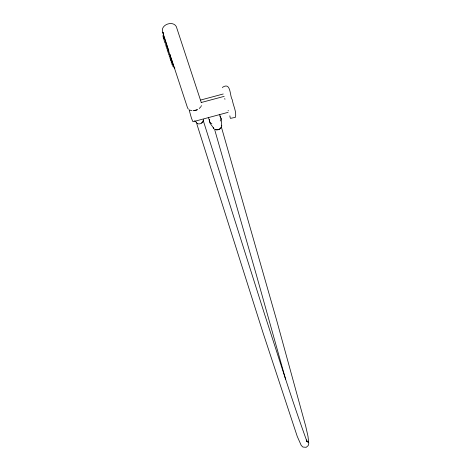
<?xml version="1.0" encoding="UTF-8"?>
<svg xmlns="http://www.w3.org/2000/svg" width="471" height="471" viewBox="0 0 471 471"><rect width="100%" height="100%" fill="white"/><g stroke="black" fill="none" stroke-linecap="round" stroke-linejoin="round"><path stroke-width="0.71" d="M203.419 119.669L203.448 119.269M163.013 32.634L163.237 32.246M174.894 68.024L174.282 68.095L163.614 35.655L163.007 32.54M209.395 119.351C208.465 122.955 212.415 125.616 213.704 128.53M201.217 106.116L201.423 105.604M220.234 121.059L220.97 118.898L219.621 114.388M200.94 106.629L199.257 108.507M197.149 109.802L195.6 110.526L193.905 110.667M197.496 109.631L193.381 110.732M200.728 100.023L223.213 93.994M201.152 102.531L224.172 96.361M228.088 112.339L192.957 121.754L191.456 118.221L189.112 109.796M192.027 110.709L189.642 110.061M230.543 118.339L235.406 117.356C236.825 111.968 233.074 105.451 232.303 99.834C229.601 95.86 231.149 81.972 222.818 87.123L222.542 87.741M211.326 123.443L211.885 123.696M306.957 441.203L308.534 442.587L307.645 441.733M306.333 440.774L307.369 441.627L306.268 439.979L306.809 441.062C291.631 399.367 278.502 356.859 264.714 314.669L203.184 120.358M219.875 116.037L221.352 118.727L221.729 125.992M210.837 123.131L210.09 122.342M188.323 109.113L187.54 107.847L171.008 57.656M163.355 38.175L163.266 37.804M170.19 58.127L170.108 57.821M194.729 120.658L195.43 121.806M162.842 35.672L162.931 36.043M165.568 44.074L165.521 43.903M165.303 44.068L165.339 44.197M165.998 46.205L165.933 45.911M169.907 58.021L169.954 58.251M171.032 61.065L171.061 61.201M172.086 63.844L172.168 64.15M163.702 38.663L163.714 38.746M164.414 40.959L164.461 41.124M165.038 42.832L165.121 43.132M167.07 49.025L167.105 49.155M163.708 38.722L163.802 39.117M163.932 39.811L164.014 40.182M167.499 49.92L167.552 50.097M166.61 48.042L166.657 48.213M167.24 49.873L167.317 50.22M169.083 55.178L169.001 54.872M169.23 55.943L169.295 56.243M168.583 54.059L168.636 54.236M170.561 60.076L170.549 59.958M171.273 62.266L171.226 62.037M208.482 117.732L209.842 121.883M201.229 102.407L176.325 26.653C173.081 20.371 161.041 24.41 162.407 31.404L168.806 50.862M169.949 54.336L170.632 56.42M196.937 124.309L263.03 332.779L297.23 436.376L301.246 445.442L302.918 447.056L306.197 447.309L308.199 445.601L308.788 443.411L307.993 436.364L305.738 426.32L276.665 320.333L221.688 128.124M164.609 41.96L164.673 42.19M214.805 130.108L256.183 274.252L285.561 379.137M171.656 62.908L171.721 63.208M170.337 58.893L170.402 59.193M172.28 64.815L172.38 65.21M172.492 65.822L172.598 66.276M171.444 61.813L171.509 62.143M171.868 63.944L171.939 64.274M171.409 61.683L171.468 61.984M170.749 59.682L170.849 60.135M170.514 59.805L170.614 60.259M169.531 56.12L169.495 55.984M169.637 56.732L169.743 57.185M168.765 53.659L168.871 54.112M168.106 51.651L168.212 52.104M168.318 52.717L168.424 53.17M167.658 50.709L167.764 51.162M167.87 51.775L167.976 52.228M166.787 47.636L166.893 48.089M166.128 45.628L166.228 46.081M166.34 46.694L166.446 47.147M165.78 45.139L165.751 45.01M164.809 41.613L164.909 42.066M164.249 40.059L164.22 39.929M163.59 38.051L163.484 37.598M163.043 36.656L163.143 37.109M229.836 115.825L230.254 117.98M203.242 120.329A3.674 2.496 -18.2 0 1 199.951 123.791A3.674 2.496 -18.2 0 1 196.119 121.901M228.282 110.862A9.391 0.565 75 0 1 228.105 110.391M224.944 99.31A9.391 0.565 75 0 1 224.761 98.51M221.576 125.239A4.286 2.914 -18.2 0 1 218.126 129.584A4.286 2.914 -18.2 0 1 213.381 127.441M203.083 121.277A3.58 2.249 -17.3 0 1 201.441 122.972M197.585 123.484A3.58 2.249 -17.3 0 1 196.272 122.177M221.14 127.235A3.58 2.579 -16.2 0 1 215.759 129.655M307.804 441.321L306.692 441.356L307.804 441.321"/></g></svg>
